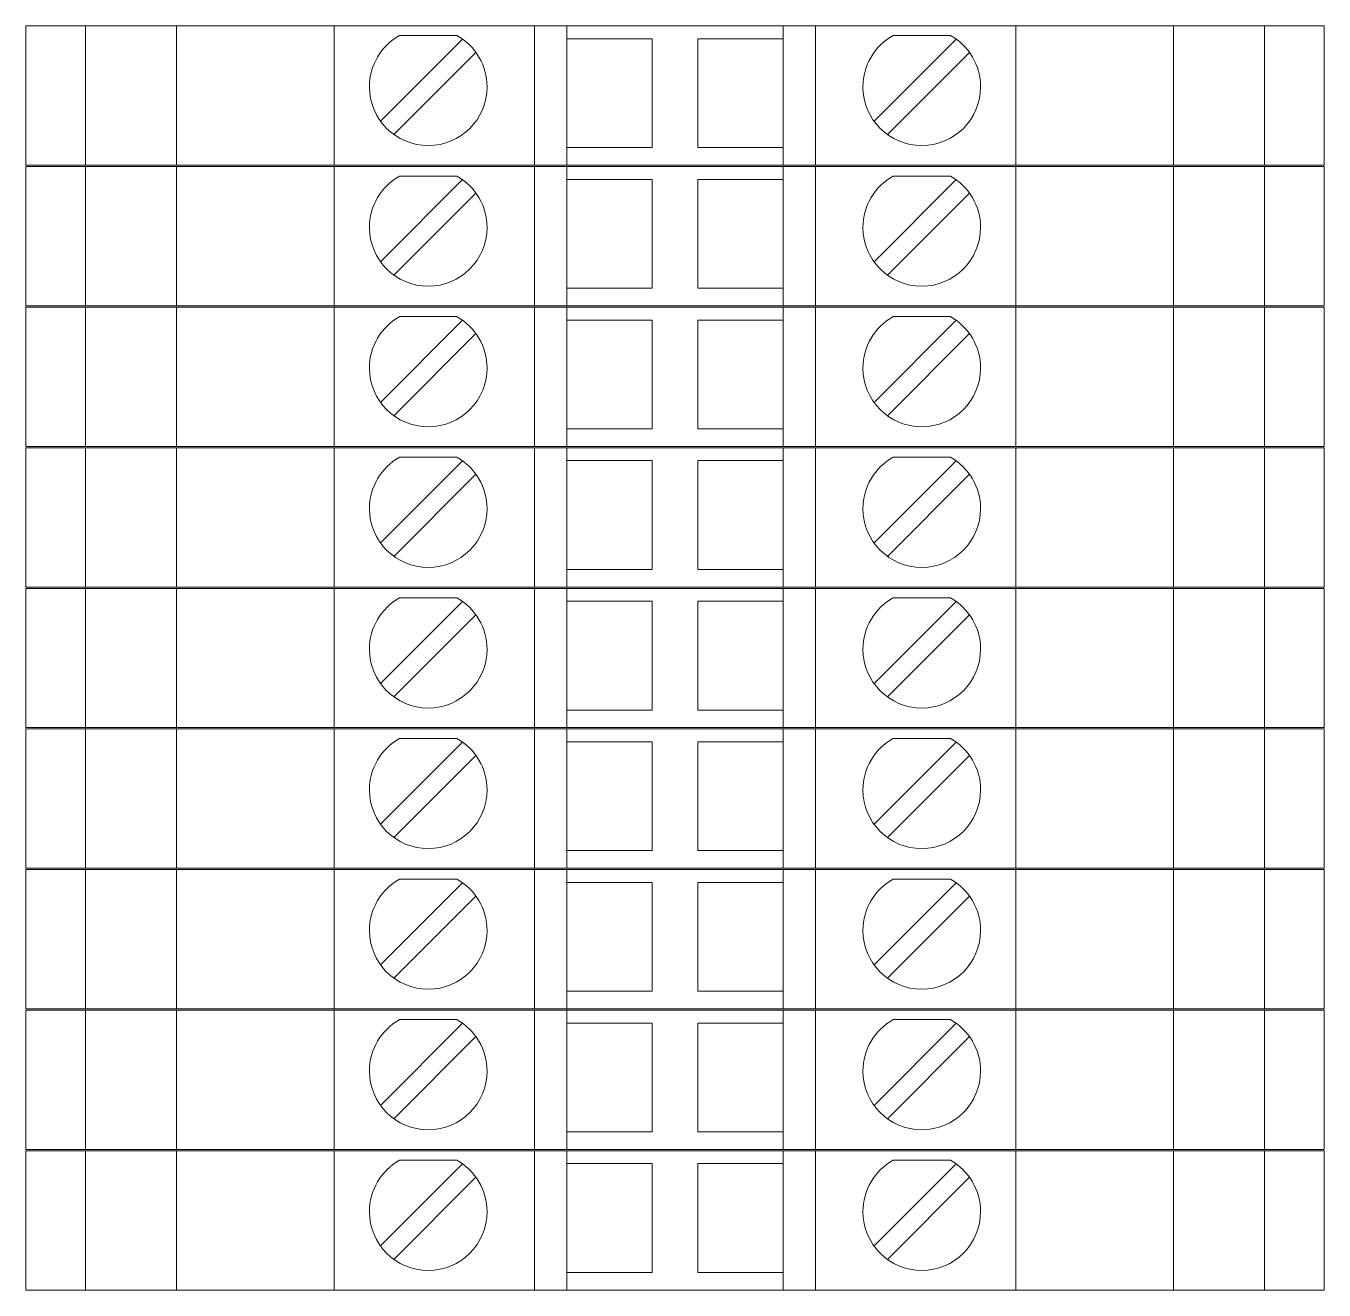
# Model space of a CAD drawing. Header units: millimetres. Extents: x 4962 to 7449, y 754 to 2938.
# Drawn here: x 5322.79 to 5370.79, y 2054.19 to 2100.94 of the extents above; entities that cross this region are included whole.
import ezdxf

# ---------------------------------------------------------------- set-up
doc = ezdxf.new("R2010")
doc.units = ezdxf.units.MM
doc.layers.add('000-PI-ORMAR', color=2, linetype='Continuous')

msp = doc.modelspace()

# ---------------------------------------------------------------- linework, layer by layer
at = {"layer": '000-PI-ORMAR', "color": 0, "linetype": 'ByBlock', "lineweight": 0}
for p, q in [((5322.792, 2100.943), (5322.792, 2100.943)), ((5324.992, 2100.943), (5322.792, 2100.943)), ((5322.792, 2100.943), (5322.792, 2095.793)), ((5324.992, 2100.943), (5324.992, 2100.943)), ((5324.992, 2100.943), (5326.584, 2100.943)), ((5324.992, 2100.943), (5324.992, 2095.793)), ((5326.584, 2100.943), (5328.726, 2100.943)), ((5327.042, 2100.943), (5327.042, 2100.943)), ((5328.353, 2100.943), (5328.353, 2095.793)), ((5329.11, 2100.943), (5328.726, 2100.943)), ((5331.618, 2100.943), (5329.11, 2100.943)), ((5329.292, 2100.943), (5329.292, 2100.943)), ((5330.792, 2100.943), (5330.792, 2100.943)), ((5331.618, 2100.943), (5334.192, 2100.943)), ((5331.942, 2100.943), (5331.942, 2100.943)), ((5334.192, 2100.943), (5341.592, 2100.943)), ((5334.192, 2100.943), (5334.192, 2095.793)), ((5336.608, 2100.593), (5336.608, 2100.593)), ((5338.726, 2100.593), (5336.608, 2100.593)), ((5336.992, 2100.943), (5336.992, 2100.943)), ((5338.726, 2100.593), (5338.726, 2100.593)), ((5341.592, 2100.943), (5342.792, 2100.943)), ((5341.592, 2100.943), (5341.592, 2095.793)), ((5342.792, 2100.943), (5342.792, 2100.943)), ((5342.792, 2100.943), (5350.792, 2100.943)), ((5342.792, 2100.943), (5342.792, 2095.793)), ((5350.792, 2100.943), (5350.792, 2100.943)), ((5350.792, 2100.943), (5351.992, 2100.943)), ((5350.792, 2100.943), (5350.792, 2095.793)), ((5351.992, 2100.943), (5359.392, 2100.943)), ((5351.992, 2100.943), (5351.992, 2095.793)), ((5354.858, 2100.593), (5354.858, 2100.593)), ((5356.976, 2100.593), (5354.858, 2100.593)), ((5356.976, 2100.593), (5356.976, 2100.593)), ((5359.392, 2100.943), (5361.966, 2100.943)), ((5359.392, 2100.943), (5359.392, 2095.793)), ((5364.474, 2100.943), (5361.966, 2100.943)), ((5362.792, 2100.943), (5362.792, 2100.943)), ((5363.092, 2100.943), (5363.092, 2100.943)), ((5363.992, 2100.943), (5363.992, 2100.943)), ((5364.858, 2100.943), (5364.474, 2100.943)), ((5364.858, 2100.943), (5367, 2100.943)), ((5365.231, 2100.943), (5365.231, 2095.793)), ((5366.542, 2100.943), (5366.542, 2100.943)), ((5367, 2100.943), (5368.592, 2100.943)), ((5368.592, 2100.943), (5368.592, 2100.943)), ((5368.592, 2100.943), (5369.792, 2100.943)), ((5368.592, 2100.943), (5368.592, 2095.793)), ((5369.292, 2100.943), (5369.292, 2100.943)), ((5369.792, 2100.943), (5369.792, 2100.943)), ((5369.792, 2100.943), (5370.109, 2100.943)), ((5370.792, 2100.943), (5370.109, 2100.943)), ((5370.792, 2100.943), (5370.792, 2100.943)), ((5370.792, 2100.943), (5370.792, 2095.793)), ((5338.937, 2100.459), (5335.902, 2097.423)), ((5338.937, 2100.459), (5338.937, 2100.459)), ((5342.792, 2100.468), (5345.942, 2100.468)), ((5342.792, 2100.468), (5342.792, 2100.468)), ((5345.942, 2100.468), (5345.942, 2096.443)), ((5345.942, 2100.468), (5345.942, 2100.468)), ((5347.642, 2096.443), (5347.642, 2100.468)), ((5347.642, 2100.468), (5350.792, 2100.468)), ((5347.642, 2100.468), (5347.642, 2100.468)), ((5350.792, 2100.468), (5350.792, 2100.468)), ((5357.187, 2100.459), (5354.152, 2097.423)), ((5357.187, 2100.459), (5357.187, 2100.459)), ((5336.397, 2096.928), (5339.432, 2099.964)), ((5339.432, 2099.964), (5339.432, 2099.964)), ((5341.592, 2099.993), (5341.592, 2097.393)), ((5341.592, 2099.993), (5341.592, 2099.993)), ((5351.992, 2099.993), (5351.992, 2097.393)), ((5351.992, 2099.993), (5351.992, 2099.993)), ((5354.647, 2096.928), (5357.682, 2099.964)), ((5357.682, 2099.964), (5357.682, 2099.964)), ((5335.902, 2097.423), (5335.902, 2097.423)), ((5341.592, 2097.393), (5341.592, 2097.393)), ((5351.992, 2097.393), (5351.992, 2097.393)), ((5354.152, 2097.423), (5354.152, 2097.423)), ((5336.397, 2096.928), (5336.397, 2096.928)), ((5354.647, 2096.928), (5354.647, 2096.928)), ((5345.942, 2096.443), (5342.792, 2096.443)), ((5342.792, 2096.443), (5342.792, 2096.443)), ((5345.942, 2096.443), (5345.942, 2096.443)), ((5350.792, 2096.443), (5347.642, 2096.443)), ((5347.642, 2096.443), (5347.642, 2096.443)), ((5350.792, 2096.443), (5350.792, 2096.443)), ((5324.992, 2095.793), (5322.792, 2095.793)), ((5322.792, 2095.793), (5322.792, 2095.793)), ((5322.792, 2095.743), (5322.792, 2095.743)), ((5324.992, 2095.743), (5322.792, 2095.743)), ((5322.792, 2095.743), (5322.792, 2090.593)), ((5324.992, 2095.793), (5326.584, 2095.793)), ((5324.992, 2095.793), (5324.992, 2095.793)), ((5324.992, 2095.743), (5324.992, 2095.743)), ((5324.992, 2095.743), (5326.584, 2095.743)), ((5324.992, 2095.743), (5324.992, 2090.593)), ((5326.584, 2095.793), (5328.726, 2095.793)), ((5326.584, 2095.743), (5328.726, 2095.743)), ((5327.042, 2095.793), (5327.042, 2095.793)), ((5327.042, 2095.743), (5327.042, 2095.743)), ((5328.353, 2095.743), (5328.353, 2090.593)), ((5328.726, 2095.793), (5329.11, 2095.793)), ((5329.11, 2095.743), (5328.726, 2095.743)), ((5329.11, 2095.793), (5331.618, 2095.793)), ((5331.618, 2095.743), (5329.11, 2095.743)), ((5329.292, 2095.793), (5329.292, 2095.793)), ((5329.292, 2095.743), (5329.292, 2095.743)), ((5330.792, 2095.743), (5330.792, 2095.743)), ((5331.618, 2095.793), (5334.192, 2095.793)), ((5331.618, 2095.743), (5334.192, 2095.743)), ((5331.942, 2095.793), (5331.942, 2095.793)), ((5331.942, 2095.743), (5331.942, 2095.743)), ((5334.192, 2095.793), (5341.592, 2095.793)), ((5334.192, 2095.743), (5341.592, 2095.743)), ((5334.192, 2095.743), (5334.192, 2090.593)), ((5336.992, 2095.793), (5336.992, 2095.793)), ((5336.992, 2095.743), (5336.992, 2095.743)), ((5341.592, 2095.793), (5342.792, 2095.793)), ((5341.592, 2095.743), (5342.792, 2095.743)), ((5341.592, 2095.743), (5341.592, 2090.593)), ((5342.792, 2095.793), (5350.792, 2095.793)), ((5342.792, 2095.793), (5342.792, 2095.793)), ((5342.792, 2095.743), (5342.792, 2095.743)), ((5342.792, 2095.743), (5350.792, 2095.743)), ((5342.792, 2095.743), (5342.792, 2090.593)), ((5350.792, 2095.793), (5351.992, 2095.793)), ((5350.792, 2095.793), (5350.792, 2095.793)), ((5350.792, 2095.743), (5350.792, 2095.743)), ((5350.792, 2095.743), (5351.992, 2095.743)), ((5350.792, 2095.743), (5350.792, 2090.593)), ((5351.992, 2095.793), (5359.392, 2095.793)), ((5351.992, 2095.743), (5359.392, 2095.743)), ((5351.992, 2095.743), (5351.992, 2090.593)), ((5359.392, 2095.793), (5361.966, 2095.793)), ((5359.392, 2095.743), (5361.966, 2095.743)), ((5359.392, 2095.743), (5359.392, 2090.593)), ((5361.966, 2095.793), (5364.474, 2095.793)), ((5364.474, 2095.743), (5361.966, 2095.743)), ((5362.792, 2095.743), (5362.792, 2095.743)), ((5363.092, 2095.793), (5363.092, 2095.793)), ((5363.092, 2095.743), (5363.092, 2095.743)), ((5363.992, 2095.793), (5363.992, 2095.793)), ((5363.992, 2095.743), (5363.992, 2095.743)), ((5364.474, 2095.793), (5364.858, 2095.793)), ((5364.858, 2095.743), (5364.474, 2095.743)), ((5364.858, 2095.793), (5367, 2095.793)), ((5364.858, 2095.743), (5367, 2095.743)), ((5365.231, 2095.743), (5365.231, 2090.593)), ((5366.542, 2095.793), (5366.542, 2095.793)), ((5366.542, 2095.743), (5366.542, 2095.743)), ((5367, 2095.793), (5368.592, 2095.793)), ((5367, 2095.743), (5368.592, 2095.743)), ((5368.592, 2095.793), (5369.792, 2095.793)), ((5368.592, 2095.793), (5368.592, 2095.793)), ((5368.592, 2095.743), (5368.592, 2095.743)), ((5368.592, 2095.743), (5369.792, 2095.743)), ((5368.592, 2095.743), (5368.592, 2090.593)), ((5369.292, 2095.743), (5369.292, 2095.743)), ((5369.792, 2095.793), (5370.109, 2095.793)), ((5369.792, 2095.793), (5369.792, 2095.793)), ((5369.792, 2095.743), (5369.792, 2095.743)), ((5369.792, 2095.743), (5370.109, 2095.743)), ((5370.792, 2095.793), (5370.109, 2095.793)), ((5370.792, 2095.743), (5370.109, 2095.743)), ((5370.792, 2095.793), (5370.792, 2095.793)), ((5370.792, 2095.743), (5370.792, 2095.743)), ((5370.792, 2095.743), (5370.792, 2090.593)), ((5338.937, 2095.259), (5335.902, 2092.223)), ((5336.608, 2095.393), (5336.608, 2095.393)), ((5338.726, 2095.393), (5336.608, 2095.393)), ((5338.726, 2095.393), (5338.726, 2095.393)), ((5338.937, 2095.259), (5338.937, 2095.259)), ((5342.792, 2095.268), (5345.942, 2095.268)), ((5342.792, 2095.268), (5342.792, 2095.268)), ((5345.942, 2095.268), (5345.942, 2091.243)), ((5345.942, 2095.268), (5345.942, 2095.268)), ((5347.642, 2091.243), (5347.642, 2095.268)), ((5347.642, 2095.268), (5350.792, 2095.268)), ((5347.642, 2095.268), (5347.642, 2095.268)), ((5350.792, 2095.268), (5350.792, 2095.268)), ((5357.187, 2095.259), (5354.152, 2092.223)), ((5354.858, 2095.393), (5354.858, 2095.393)), ((5356.976, 2095.393), (5354.858, 2095.393)), ((5356.976, 2095.393), (5356.976, 2095.393)), ((5357.187, 2095.259), (5357.187, 2095.259)), ((5336.397, 2091.728), (5339.432, 2094.764)), ((5339.432, 2094.764), (5339.432, 2094.764)), ((5341.592, 2094.793), (5341.592, 2092.193)), ((5341.592, 2094.793), (5341.592, 2094.793)), ((5351.992, 2094.793), (5351.992, 2092.193)), ((5351.992, 2094.793), (5351.992, 2094.793)), ((5354.647, 2091.728), (5357.682, 2094.764)), ((5357.682, 2094.764), (5357.682, 2094.764)), ((5335.902, 2092.223), (5335.902, 2092.223)), ((5341.592, 2092.193), (5341.592, 2092.193)), ((5351.992, 2092.193), (5351.992, 2092.193)), ((5354.152, 2092.223), (5354.152, 2092.223)), ((5336.397, 2091.728), (5336.397, 2091.728)), ((5354.647, 2091.728), (5354.647, 2091.728)), ((5345.942, 2091.243), (5342.792, 2091.243)), ((5342.792, 2091.243), (5342.792, 2091.243)), ((5345.942, 2091.243), (5345.942, 2091.243)), ((5350.792, 2091.243), (5347.642, 2091.243)), ((5347.642, 2091.243), (5347.642, 2091.243)), ((5350.792, 2091.243), (5350.792, 2091.243)), ((5324.992, 2090.593), (5322.792, 2090.593)), ((5322.792, 2090.593), (5322.792, 2090.593)), ((5322.792, 2090.543), (5322.792, 2090.543)), ((5324.992, 2090.543), (5322.792, 2090.543)), ((5322.792, 2090.543), (5322.792, 2085.393)), ((5324.992, 2090.593), (5326.584, 2090.593)), ((5324.992, 2090.593), (5324.992, 2090.593)), ((5324.992, 2090.543), (5324.992, 2090.543)), ((5324.992, 2090.543), (5326.584, 2090.543)), ((5324.992, 2090.543), (5324.992, 2085.393)), ((5326.584, 2090.593), (5328.726, 2090.593)), ((5326.584, 2090.543), (5328.726, 2090.543)), ((5327.042, 2090.593), (5327.042, 2090.593)), ((5327.042, 2090.543), (5327.042, 2090.543)), ((5328.353, 2090.543), (5328.353, 2085.393)), ((5328.726, 2090.593), (5329.11, 2090.593)), ((5329.11, 2090.543), (5328.726, 2090.543)), ((5329.11, 2090.593), (5331.618, 2090.593)), ((5331.618, 2090.543), (5329.11, 2090.543)), ((5329.292, 2090.593), (5329.292, 2090.593)), ((5329.292, 2090.543), (5329.292, 2090.543)), ((5330.792, 2090.543), (5330.792, 2090.543)), ((5331.618, 2090.593), (5334.192, 2090.593)), ((5331.618, 2090.543), (5334.192, 2090.543)), ((5331.942, 2090.593), (5331.942, 2090.593)), ((5331.942, 2090.543), (5331.942, 2090.543)), ((5334.192, 2090.593), (5341.592, 2090.593)), ((5334.192, 2090.543), (5341.592, 2090.543)), ((5334.192, 2090.543), (5334.192, 2085.393)), ((5336.992, 2090.593), (5336.992, 2090.593)), ((5336.992, 2090.543), (5336.992, 2090.543)), ((5341.592, 2090.593), (5342.792, 2090.593)), ((5341.592, 2090.543), (5342.792, 2090.543)), ((5341.592, 2090.543), (5341.592, 2085.393)), ((5342.792, 2090.593), (5350.792, 2090.593)), ((5342.792, 2090.593), (5342.792, 2090.593)), ((5342.792, 2090.543), (5342.792, 2090.543)), ((5342.792, 2090.543), (5350.792, 2090.543)), ((5342.792, 2090.543), (5342.792, 2085.393)), ((5350.792, 2090.593), (5351.992, 2090.593)), ((5350.792, 2090.593), (5350.792, 2090.593)), ((5350.792, 2090.543), (5350.792, 2090.543)), ((5350.792, 2090.543), (5351.992, 2090.543)), ((5350.792, 2090.543), (5350.792, 2085.393)), ((5351.992, 2090.593), (5359.392, 2090.593)), ((5351.992, 2090.543), (5359.392, 2090.543)), ((5351.992, 2090.543), (5351.992, 2085.393)), ((5359.392, 2090.593), (5361.966, 2090.593)), ((5359.392, 2090.543), (5361.966, 2090.543)), ((5359.392, 2090.543), (5359.392, 2085.393)), ((5361.966, 2090.593), (5364.474, 2090.593)), ((5364.474, 2090.543), (5361.966, 2090.543)), ((5362.792, 2090.543), (5362.792, 2090.543)), ((5363.092, 2090.593), (5363.092, 2090.593)), ((5363.092, 2090.543), (5363.092, 2090.543)), ((5363.992, 2090.593), (5363.992, 2090.593)), ((5363.992, 2090.543), (5363.992, 2090.543)), ((5364.474, 2090.593), (5364.858, 2090.593)), ((5364.858, 2090.543), (5364.474, 2090.543)), ((5364.858, 2090.593), (5367, 2090.593)), ((5364.858, 2090.543), (5367, 2090.543)), ((5365.231, 2090.543), (5365.231, 2085.393)), ((5366.542, 2090.593), (5366.542, 2090.593)), ((5366.542, 2090.543), (5366.542, 2090.543)), ((5367, 2090.593), (5368.592, 2090.593)), ((5367, 2090.543), (5368.592, 2090.543)), ((5368.592, 2090.593), (5369.792, 2090.593)), ((5368.592, 2090.593), (5368.592, 2090.593)), ((5368.592, 2090.543), (5368.592, 2090.543)), ((5368.592, 2090.543), (5369.792, 2090.543)), ((5368.592, 2090.543), (5368.592, 2085.393)), ((5369.292, 2090.543), (5369.292, 2090.543)), ((5369.792, 2090.593), (5370.109, 2090.593)), ((5369.792, 2090.593), (5369.792, 2090.593)), ((5369.792, 2090.543), (5369.792, 2090.543)), ((5369.792, 2090.543), (5370.109, 2090.543)), ((5370.792, 2090.593), (5370.109, 2090.593)), ((5370.792, 2090.543), (5370.109, 2090.543)), ((5370.792, 2090.593), (5370.792, 2090.593)), ((5370.792, 2090.543), (5370.792, 2090.543)), ((5370.792, 2090.543), (5370.792, 2085.393)), ((5338.937, 2090.059), (5335.902, 2087.023)), ((5336.608, 2090.193), (5336.608, 2090.193)), ((5338.726, 2090.193), (5336.608, 2090.193)), ((5338.726, 2090.193), (5338.726, 2090.193)), ((5338.937, 2090.059), (5338.937, 2090.059)), ((5342.792, 2090.068), (5345.942, 2090.068)), ((5342.792, 2090.068), (5342.792, 2090.068)), ((5345.942, 2090.068), (5345.942, 2086.043)), ((5345.942, 2090.068), (5345.942, 2090.068)), ((5347.642, 2086.043), (5347.642, 2090.068)), ((5347.642, 2090.068), (5350.792, 2090.068)), ((5347.642, 2090.068), (5347.642, 2090.068)), ((5350.792, 2090.068), (5350.792, 2090.068)), ((5357.187, 2090.059), (5354.152, 2087.023)), ((5354.858, 2090.193), (5354.858, 2090.193)), ((5356.976, 2090.193), (5354.858, 2090.193)), ((5356.976, 2090.193), (5356.976, 2090.193)), ((5357.187, 2090.059), (5357.187, 2090.059)), ((5336.397, 2086.528), (5339.432, 2089.564)), ((5339.432, 2089.564), (5339.432, 2089.564)), ((5341.592, 2089.593), (5341.592, 2086.993)), ((5341.592, 2089.593), (5341.592, 2089.593)), ((5351.992, 2089.593), (5351.992, 2086.993)), ((5351.992, 2089.593), (5351.992, 2089.593)), ((5354.647, 2086.528), (5357.682, 2089.564)), ((5357.682, 2089.564), (5357.682, 2089.564)), ((5335.902, 2087.023), (5335.902, 2087.023)), ((5341.592, 2086.993), (5341.592, 2086.993)), ((5351.992, 2086.993), (5351.992, 2086.993)), ((5354.152, 2087.023), (5354.152, 2087.023)), ((5336.397, 2086.528), (5336.397, 2086.528)), ((5354.647, 2086.528), (5354.647, 2086.528)), ((5345.942, 2086.043), (5342.792, 2086.043)), ((5342.792, 2086.043), (5342.792, 2086.043)), ((5345.942, 2086.043), (5345.942, 2086.043)), ((5350.792, 2086.043), (5347.642, 2086.043)), ((5347.642, 2086.043), (5347.642, 2086.043)), ((5350.792, 2086.043), (5350.792, 2086.043)), ((5324.992, 2085.393), (5322.792, 2085.393)), ((5322.792, 2085.393), (5322.792, 2085.393)), ((5322.792, 2085.343), (5322.792, 2085.343)), ((5324.992, 2085.343), (5322.792, 2085.343)), ((5322.792, 2085.343), (5322.792, 2080.193)), ((5324.992, 2085.393), (5326.584, 2085.393)), ((5324.992, 2085.393), (5324.992, 2085.393)), ((5324.992, 2085.343), (5324.992, 2085.343)), ((5324.992, 2085.343), (5326.584, 2085.343)), ((5324.992, 2085.343), (5324.992, 2080.193)), ((5326.584, 2085.393), (5328.726, 2085.393)), ((5326.584, 2085.343), (5328.726, 2085.343)), ((5327.042, 2085.393), (5327.042, 2085.393)), ((5327.042, 2085.343), (5327.042, 2085.343)), ((5328.353, 2085.343), (5328.353, 2080.193)), ((5328.726, 2085.393), (5329.11, 2085.393)), ((5329.11, 2085.343), (5328.726, 2085.343)), ((5329.11, 2085.393), (5331.618, 2085.393)), ((5331.618, 2085.343), (5329.11, 2085.343)), ((5329.292, 2085.393), (5329.292, 2085.393)), ((5329.292, 2085.343), (5329.292, 2085.343)), ((5330.792, 2085.343), (5330.792, 2085.343)), ((5331.618, 2085.393), (5334.192, 2085.393)), ((5331.618, 2085.343), (5334.192, 2085.343)), ((5331.942, 2085.393), (5331.942, 2085.393)), ((5331.942, 2085.343), (5331.942, 2085.343)), ((5334.192, 2085.393), (5341.592, 2085.393)), ((5334.192, 2085.343), (5341.592, 2085.343)), ((5334.192, 2085.343), (5334.192, 2080.193)), ((5336.992, 2085.393), (5336.992, 2085.393)), ((5336.992, 2085.343), (5336.992, 2085.343)), ((5341.592, 2085.393), (5342.792, 2085.393)), ((5341.592, 2085.343), (5342.792, 2085.343)), ((5341.592, 2085.343), (5341.592, 2080.193)), ((5342.792, 2085.393), (5350.792, 2085.393)), ((5342.792, 2085.393), (5342.792, 2085.393)), ((5342.792, 2085.343), (5342.792, 2085.343)), ((5342.792, 2085.343), (5350.792, 2085.343)), ((5342.792, 2085.343), (5342.792, 2080.193)), ((5350.792, 2085.393), (5351.992, 2085.393)), ((5350.792, 2085.393), (5350.792, 2085.393)), ((5350.792, 2085.343), (5350.792, 2085.343)), ((5350.792, 2085.343), (5351.992, 2085.343)), ((5350.792, 2085.343), (5350.792, 2080.193)), ((5351.992, 2085.393), (5359.392, 2085.393)), ((5351.992, 2085.343), (5359.392, 2085.343)), ((5351.992, 2085.343), (5351.992, 2080.193)), ((5359.392, 2085.393), (5361.966, 2085.393)), ((5359.392, 2085.343), (5361.966, 2085.343)), ((5359.392, 2085.343), (5359.392, 2080.193)), ((5361.966, 2085.393), (5364.474, 2085.393)), ((5364.474, 2085.343), (5361.966, 2085.343)), ((5362.792, 2085.343), (5362.792, 2085.343)), ((5363.092, 2085.393), (5363.092, 2085.393)), ((5363.092, 2085.343), (5363.092, 2085.343)), ((5363.992, 2085.393), (5363.992, 2085.393)), ((5363.992, 2085.343), (5363.992, 2085.343)), ((5364.474, 2085.393), (5364.858, 2085.393)), ((5364.858, 2085.343), (5364.474, 2085.343)), ((5364.858, 2085.393), (5367, 2085.393)), ((5364.858, 2085.343), (5367, 2085.343)), ((5365.231, 2085.343), (5365.231, 2080.193)), ((5366.542, 2085.393), (5366.542, 2085.393)), ((5366.542, 2085.343), (5366.542, 2085.343)), ((5367, 2085.393), (5368.592, 2085.393)), ((5367, 2085.343), (5368.592, 2085.343)), ((5368.592, 2085.393), (5369.792, 2085.393)), ((5368.592, 2085.393), (5368.592, 2085.393)), ((5368.592, 2085.343), (5368.592, 2085.343)), ((5368.592, 2085.343), (5369.792, 2085.343)), ((5368.592, 2085.343), (5368.592, 2080.193)), ((5369.292, 2085.343), (5369.292, 2085.343)), ((5369.792, 2085.393), (5370.109, 2085.393)), ((5369.792, 2085.393), (5369.792, 2085.393)), ((5369.792, 2085.343), (5369.792, 2085.343)), ((5369.792, 2085.343), (5370.109, 2085.343)), ((5370.792, 2085.393), (5370.109, 2085.393)), ((5370.792, 2085.343), (5370.109, 2085.343)), ((5370.792, 2085.393), (5370.792, 2085.393)), ((5370.792, 2085.343), (5370.792, 2085.343)), ((5370.792, 2085.343), (5370.792, 2080.193)), ((5338.937, 2084.859), (5335.902, 2081.823)), ((5336.608, 2084.993), (5336.608, 2084.993)), ((5338.726, 2084.993), (5336.608, 2084.993)), ((5338.726, 2084.993), (5338.726, 2084.993)), ((5338.937, 2084.859), (5338.937, 2084.859)), ((5342.792, 2084.868), (5345.942, 2084.868)), ((5342.792, 2084.868), (5342.792, 2084.868)), ((5345.942, 2084.868), (5345.942, 2080.843)), ((5345.942, 2084.868), (5345.942, 2084.868)), ((5347.642, 2080.843), (5347.642, 2084.868)), ((5347.642, 2084.868), (5350.792, 2084.868)), ((5347.642, 2084.868), (5347.642, 2084.868)), ((5350.792, 2084.868), (5350.792, 2084.868)), ((5357.187, 2084.859), (5354.152, 2081.823)), ((5354.858, 2084.993), (5354.858, 2084.993)), ((5356.976, 2084.993), (5354.858, 2084.993)), ((5356.976, 2084.993), (5356.976, 2084.993)), ((5357.187, 2084.859), (5357.187, 2084.859)), ((5336.397, 2081.328), (5339.432, 2084.364)), ((5339.432, 2084.364), (5339.432, 2084.364)), ((5341.592, 2084.393), (5341.592, 2081.793)), ((5341.592, 2084.393), (5341.592, 2084.393)), ((5351.992, 2084.393), (5351.992, 2081.793)), ((5351.992, 2084.393), (5351.992, 2084.393)), ((5354.647, 2081.328), (5357.682, 2084.364)), ((5357.682, 2084.364), (5357.682, 2084.364)), ((5335.902, 2081.823), (5335.902, 2081.823)), ((5341.592, 2081.793), (5341.592, 2081.793)), ((5351.992, 2081.793), (5351.992, 2081.793)), ((5354.152, 2081.823), (5354.152, 2081.823)), ((5336.397, 2081.328), (5336.397, 2081.328)), ((5354.647, 2081.328), (5354.647, 2081.328)), ((5345.942, 2080.843), (5342.792, 2080.843)), ((5342.792, 2080.843), (5342.792, 2080.843)), ((5345.942, 2080.843), (5345.942, 2080.843)), ((5350.792, 2080.843), (5347.642, 2080.843)), ((5347.642, 2080.843), (5347.642, 2080.843)), ((5350.792, 2080.843), (5350.792, 2080.843)), ((5324.992, 2080.193), (5322.792, 2080.193)), ((5322.792, 2080.193), (5322.792, 2080.193)), ((5322.792, 2080.143), (5322.792, 2080.143)), ((5324.992, 2080.143), (5322.792, 2080.143)), ((5322.792, 2080.143), (5322.792, 2074.993)), ((5324.992, 2080.193), (5326.584, 2080.193)), ((5324.992, 2080.193), (5324.992, 2080.193)), ((5324.992, 2080.143), (5324.992, 2080.143)), ((5324.992, 2080.143), (5326.584, 2080.143)), ((5324.992, 2080.143), (5324.992, 2074.993)), ((5326.584, 2080.193), (5328.726, 2080.193)), ((5326.584, 2080.143), (5328.726, 2080.143)), ((5327.042, 2080.193), (5327.042, 2080.193)), ((5327.042, 2080.143), (5327.042, 2080.143)), ((5328.353, 2080.143), (5328.353, 2074.993)), ((5328.726, 2080.193), (5329.11, 2080.193)), ((5329.11, 2080.143), (5328.726, 2080.143)), ((5329.11, 2080.193), (5331.618, 2080.193)), ((5331.618, 2080.143), (5329.11, 2080.143)), ((5329.292, 2080.193), (5329.292, 2080.193)), ((5329.292, 2080.143), (5329.292, 2080.143)), ((5330.792, 2080.143), (5330.792, 2080.143)), ((5331.618, 2080.193), (5334.192, 2080.193)), ((5331.618, 2080.143), (5334.192, 2080.143)), ((5331.942, 2080.193), (5331.942, 2080.193)), ((5331.942, 2080.143), (5331.942, 2080.143)), ((5334.192, 2080.193), (5341.592, 2080.193)), ((5334.192, 2080.143), (5341.592, 2080.143)), ((5334.192, 2080.143), (5334.192, 2074.993)), ((5336.992, 2080.193), (5336.992, 2080.193)), ((5336.992, 2080.143), (5336.992, 2080.143)), ((5341.592, 2080.193), (5342.792, 2080.193)), ((5341.592, 2080.143), (5342.792, 2080.143)), ((5341.592, 2080.143), (5341.592, 2074.993)), ((5342.792, 2080.193), (5350.792, 2080.193)), ((5342.792, 2080.193), (5342.792, 2080.193)), ((5342.792, 2080.143), (5342.792, 2080.143)), ((5342.792, 2080.143), (5350.792, 2080.143)), ((5342.792, 2080.143), (5342.792, 2074.993)), ((5350.792, 2080.193), (5351.992, 2080.193)), ((5350.792, 2080.193), (5350.792, 2080.193)), ((5350.792, 2080.143), (5350.792, 2080.143)), ((5350.792, 2080.143), (5351.992, 2080.143)), ((5350.792, 2080.143), (5350.792, 2074.993)), ((5351.992, 2080.193), (5359.392, 2080.193)), ((5351.992, 2080.143), (5359.392, 2080.143)), ((5351.992, 2080.143), (5351.992, 2074.993)), ((5359.392, 2080.193), (5361.966, 2080.193)), ((5359.392, 2080.143), (5361.966, 2080.143)), ((5359.392, 2080.143), (5359.392, 2074.993)), ((5361.966, 2080.193), (5364.474, 2080.193)), ((5364.474, 2080.143), (5361.966, 2080.143)), ((5362.792, 2080.143), (5362.792, 2080.143)), ((5363.092, 2080.193), (5363.092, 2080.193)), ((5363.092, 2080.143), (5363.092, 2080.143)), ((5363.992, 2080.193), (5363.992, 2080.193)), ((5363.992, 2080.143), (5363.992, 2080.143)), ((5364.474, 2080.193), (5364.858, 2080.193)), ((5364.858, 2080.143), (5364.474, 2080.143)), ((5364.858, 2080.193), (5367, 2080.193)), ((5364.858, 2080.143), (5367, 2080.143)), ((5365.231, 2080.143), (5365.231, 2074.993)), ((5366.542, 2080.193), (5366.542, 2080.193)), ((5366.542, 2080.143), (5366.542, 2080.143)), ((5367, 2080.193), (5368.592, 2080.193)), ((5367, 2080.143), (5368.592, 2080.143)), ((5368.592, 2080.193), (5369.792, 2080.193)), ((5368.592, 2080.193), (5368.592, 2080.193)), ((5368.592, 2080.143), (5368.592, 2080.143)), ((5368.592, 2080.143), (5369.792, 2080.143)), ((5368.592, 2080.143), (5368.592, 2074.993)), ((5369.292, 2080.143), (5369.292, 2080.143)), ((5369.792, 2080.193), (5370.109, 2080.193)), ((5369.792, 2080.193), (5369.792, 2080.193)), ((5369.792, 2080.143), (5369.792, 2080.143)), ((5369.792, 2080.143), (5370.109, 2080.143)), ((5370.792, 2080.193), (5370.109, 2080.193)), ((5370.792, 2080.143), (5370.109, 2080.143)), ((5370.792, 2080.193), (5370.792, 2080.193)), ((5370.792, 2080.143), (5370.792, 2080.143)), ((5370.792, 2080.143), (5370.792, 2074.993)), ((5338.937, 2079.659), (5335.902, 2076.623)), ((5336.608, 2079.793), (5336.608, 2079.793)), ((5338.726, 2079.793), (5336.608, 2079.793)), ((5338.726, 2079.793), (5338.726, 2079.793)), ((5338.937, 2079.659), (5338.937, 2079.659)), ((5342.792, 2079.668), (5345.942, 2079.668)), ((5342.792, 2079.668), (5342.792, 2079.668)), ((5345.942, 2079.668), (5345.942, 2075.643)), ((5345.942, 2079.668), (5345.942, 2079.668)), ((5347.642, 2075.643), (5347.642, 2079.668)), ((5347.642, 2079.668), (5350.792, 2079.668)), ((5347.642, 2079.668), (5347.642, 2079.668)), ((5350.792, 2079.668), (5350.792, 2079.668)), ((5357.187, 2079.659), (5354.152, 2076.623)), ((5354.858, 2079.793), (5354.858, 2079.793)), ((5356.976, 2079.793), (5354.858, 2079.793)), ((5356.976, 2079.793), (5356.976, 2079.793)), ((5357.187, 2079.659), (5357.187, 2079.659)), ((5336.397, 2076.128), (5339.432, 2079.164)), ((5339.432, 2079.164), (5339.432, 2079.164)), ((5341.592, 2079.193), (5341.592, 2076.593)), ((5341.592, 2079.193), (5341.592, 2079.193)), ((5351.992, 2079.193), (5351.992, 2076.593)), ((5351.992, 2079.193), (5351.992, 2079.193)), ((5354.647, 2076.128), (5357.682, 2079.164)), ((5357.682, 2079.164), (5357.682, 2079.164)), ((5335.902, 2076.623), (5335.902, 2076.623)), ((5341.592, 2076.593), (5341.592, 2076.593)), ((5351.992, 2076.593), (5351.992, 2076.593)), ((5354.152, 2076.623), (5354.152, 2076.623)), ((5336.397, 2076.128), (5336.397, 2076.128)), ((5354.647, 2076.128), (5354.647, 2076.128)), ((5345.942, 2075.643), (5342.792, 2075.643)), ((5342.792, 2075.643), (5342.792, 2075.643)), ((5345.942, 2075.643), (5345.942, 2075.643)), ((5350.792, 2075.643), (5347.642, 2075.643)), ((5347.642, 2075.643), (5347.642, 2075.643)), ((5350.792, 2075.643), (5350.792, 2075.643)), ((5324.992, 2074.993), (5322.792, 2074.993)), ((5322.792, 2074.993), (5322.792, 2074.993)), ((5322.792, 2074.943), (5322.792, 2074.943)), ((5324.992, 2074.943), (5322.792, 2074.943)), ((5322.792, 2074.943), (5322.792, 2069.793)), ((5324.992, 2074.993), (5326.584, 2074.993)), ((5324.992, 2074.993), (5324.992, 2074.993)), ((5324.992, 2074.943), (5324.992, 2074.943)), ((5324.992, 2074.943), (5326.584, 2074.943)), ((5324.992, 2074.943), (5324.992, 2069.793)), ((5326.584, 2074.993), (5328.726, 2074.993)), ((5326.584, 2074.943), (5328.726, 2074.943)), ((5327.042, 2074.993), (5327.042, 2074.993)), ((5327.042, 2074.943), (5327.042, 2074.943)), ((5328.353, 2074.943), (5328.353, 2069.793)), ((5328.726, 2074.993), (5329.11, 2074.993)), ((5329.11, 2074.943), (5328.726, 2074.943)), ((5329.11, 2074.993), (5331.618, 2074.993)), ((5331.618, 2074.943), (5329.11, 2074.943)), ((5329.292, 2074.993), (5329.292, 2074.993)), ((5329.292, 2074.943), (5329.292, 2074.943)), ((5330.792, 2074.943), (5330.792, 2074.943)), ((5331.618, 2074.993), (5334.192, 2074.993)), ((5331.618, 2074.943), (5334.192, 2074.943)), ((5331.942, 2074.993), (5331.942, 2074.993)), ((5331.942, 2074.943), (5331.942, 2074.943)), ((5334.192, 2074.993), (5341.592, 2074.993)), ((5334.192, 2074.943), (5341.592, 2074.943)), ((5334.192, 2074.943), (5334.192, 2069.793)), ((5336.608, 2074.593), (5336.608, 2074.593)), ((5338.726, 2074.593), (5336.608, 2074.593)), ((5336.992, 2074.993), (5336.992, 2074.993)), ((5336.992, 2074.943), (5336.992, 2074.943)), ((5338.726, 2074.593), (5338.726, 2074.593)), ((5341.592, 2074.993), (5342.792, 2074.993)), ((5341.592, 2074.943), (5342.792, 2074.943)), ((5341.592, 2074.943), (5341.592, 2069.793)), ((5342.792, 2074.993), (5350.792, 2074.993)), ((5342.792, 2074.993), (5342.792, 2074.993)), ((5342.792, 2074.943), (5342.792, 2074.943)), ((5342.792, 2074.943), (5350.792, 2074.943)), ((5342.792, 2074.943), (5342.792, 2069.793)), ((5350.792, 2074.993), (5351.992, 2074.993)), ((5350.792, 2074.993), (5350.792, 2074.993)), ((5350.792, 2074.943), (5350.792, 2074.943)), ((5350.792, 2074.943), (5351.992, 2074.943)), ((5350.792, 2074.943), (5350.792, 2069.793)), ((5351.992, 2074.993), (5359.392, 2074.993)), ((5351.992, 2074.943), (5359.392, 2074.943)), ((5351.992, 2074.943), (5351.992, 2069.793)), ((5354.858, 2074.593), (5354.858, 2074.593)), ((5356.976, 2074.593), (5354.858, 2074.593)), ((5356.976, 2074.593), (5356.976, 2074.593)), ((5359.392, 2074.993), (5361.966, 2074.993)), ((5359.392, 2074.943), (5361.966, 2074.943)), ((5359.392, 2074.943), (5359.392, 2069.793)), ((5361.966, 2074.993), (5364.474, 2074.993)), ((5364.474, 2074.943), (5361.966, 2074.943)), ((5362.792, 2074.943), (5362.792, 2074.943)), ((5363.092, 2074.993), (5363.092, 2074.993)), ((5363.092, 2074.943), (5363.092, 2074.943)), ((5363.992, 2074.993), (5363.992, 2074.993)), ((5363.992, 2074.943), (5363.992, 2074.943)), ((5364.474, 2074.993), (5364.858, 2074.993)), ((5364.858, 2074.943), (5364.474, 2074.943)), ((5364.858, 2074.993), (5367, 2074.993)), ((5364.858, 2074.943), (5367, 2074.943)), ((5365.231, 2074.943), (5365.231, 2069.793)), ((5366.542, 2074.993), (5366.542, 2074.993)), ((5366.542, 2074.943), (5366.542, 2074.943)), ((5367, 2074.993), (5368.592, 2074.993)), ((5367, 2074.943), (5368.592, 2074.943)), ((5368.592, 2074.993), (5369.792, 2074.993)), ((5368.592, 2074.993), (5368.592, 2074.993)), ((5368.592, 2074.943), (5368.592, 2074.943)), ((5368.592, 2074.943), (5369.792, 2074.943)), ((5368.592, 2074.943), (5368.592, 2069.793)), ((5369.292, 2074.943), (5369.292, 2074.943)), ((5369.792, 2074.993), (5370.109, 2074.993)), ((5369.792, 2074.993), (5369.792, 2074.993)), ((5369.792, 2074.943), (5369.792, 2074.943)), ((5369.792, 2074.943), (5370.109, 2074.943)), ((5370.792, 2074.993), (5370.109, 2074.993)), ((5370.792, 2074.943), (5370.109, 2074.943)), ((5370.792, 2074.993), (5370.792, 2074.993)), ((5370.792, 2074.943), (5370.792, 2074.943)), ((5370.792, 2074.943), (5370.792, 2069.793)), ((5338.937, 2074.459), (5335.902, 2071.423)), ((5338.937, 2074.459), (5338.937, 2074.459)), ((5342.792, 2074.468), (5345.942, 2074.468)), ((5342.792, 2074.468), (5342.792, 2074.468)), ((5345.942, 2074.468), (5345.942, 2070.443)), ((5345.942, 2074.468), (5345.942, 2074.468)), ((5347.642, 2070.443), (5347.642, 2074.468)), ((5347.642, 2074.468), (5350.792, 2074.468)), ((5347.642, 2074.468), (5347.642, 2074.468)), ((5350.792, 2074.468), (5350.792, 2074.468)), ((5357.187, 2074.459), (5354.152, 2071.423)), ((5357.187, 2074.459), (5357.187, 2074.459)), ((5336.397, 2070.928), (5339.432, 2073.964)), ((5339.432, 2073.964), (5339.432, 2073.964)), ((5341.592, 2073.993), (5341.592, 2071.393)), ((5341.592, 2073.993), (5341.592, 2073.993)), ((5351.992, 2073.993), (5351.992, 2071.393)), ((5351.992, 2073.993), (5351.992, 2073.993)), ((5354.647, 2070.928), (5357.682, 2073.964)), ((5357.682, 2073.964), (5357.682, 2073.964)), ((5335.902, 2071.423), (5335.902, 2071.423)), ((5341.592, 2071.393), (5341.592, 2071.393)), ((5351.992, 2071.393), (5351.992, 2071.393)), ((5354.152, 2071.423), (5354.152, 2071.423)), ((5336.397, 2070.928), (5336.397, 2070.928)), ((5354.647, 2070.928), (5354.647, 2070.928)), ((5345.942, 2070.443), (5342.792, 2070.443)), ((5342.792, 2070.443), (5342.792, 2070.443)), ((5345.942, 2070.443), (5345.942, 2070.443)), ((5350.792, 2070.443), (5347.642, 2070.443)), ((5347.642, 2070.443), (5347.642, 2070.443)), ((5350.792, 2070.443), (5350.792, 2070.443)), ((5324.992, 2069.793), (5322.792, 2069.793)), ((5322.792, 2069.793), (5322.792, 2069.793)), ((5324.992, 2069.793), (5326.584, 2069.793)), ((5324.992, 2069.793), (5324.992, 2069.793)), ((5326.584, 2069.793), (5328.726, 2069.793)), ((5327.042, 2069.793), (5327.042, 2069.793)), ((5328.726, 2069.793), (5329.11, 2069.793)), ((5329.11, 2069.793), (5331.618, 2069.793)), ((5329.292, 2069.793), (5329.292, 2069.793)), ((5331.618, 2069.793), (5334.192, 2069.793)), ((5331.942, 2069.793), (5331.942, 2069.793)), ((5334.192, 2069.793), (5341.592, 2069.793)), ((5336.992, 2069.793), (5336.992, 2069.793)), ((5341.592, 2069.793), (5342.792, 2069.793)), ((5342.792, 2069.793), (5350.792, 2069.793)), ((5342.792, 2069.793), (5342.792, 2069.793)), ((5350.792, 2069.793), (5351.992, 2069.793)), ((5350.792, 2069.793), (5350.792, 2069.793)), ((5351.992, 2069.793), (5359.392, 2069.793)), ((5359.392, 2069.793), (5361.966, 2069.793)), ((5361.966, 2069.793), (5364.474, 2069.793)), ((5363.092, 2069.793), (5363.092, 2069.793)), ((5363.992, 2069.793), (5363.992, 2069.793)), ((5364.474, 2069.793), (5364.858, 2069.793)), ((5364.858, 2069.793), (5367, 2069.793)), ((5366.542, 2069.793), (5366.542, 2069.793)), ((5367, 2069.793), (5368.592, 2069.793)), ((5368.592, 2069.793), (5369.792, 2069.793)), ((5368.592, 2069.793), (5368.592, 2069.793)), ((5369.792, 2069.793), (5370.109, 2069.793)), ((5369.792, 2069.793), (5369.792, 2069.793)), ((5370.792, 2069.793), (5370.109, 2069.793)), ((5370.792, 2069.793), (5370.792, 2069.793)), ((5322.792, 2069.743), (5322.792, 2069.743)), ((5324.992, 2069.743), (5322.792, 2069.743)), ((5322.792, 2069.743), (5322.792, 2064.593)), ((5324.992, 2069.743), (5324.992, 2069.743)), ((5324.992, 2069.743), (5326.584, 2069.743)), ((5324.992, 2069.743), (5324.992, 2064.593)), ((5326.584, 2069.743), (5328.726, 2069.743)), ((5327.042, 2069.743), (5327.042, 2069.743)), ((5328.353, 2069.743), (5328.353, 2064.593)), ((5329.11, 2069.743), (5328.726, 2069.743)), ((5331.618, 2069.743), (5329.11, 2069.743)), ((5329.292, 2069.743), (5329.292, 2069.743)), ((5330.792, 2069.743), (5330.792, 2069.743)), ((5331.618, 2069.743), (5334.192, 2069.743)), ((5331.942, 2069.743), (5331.942, 2069.743)), ((5334.192, 2069.743), (5341.592, 2069.743)), ((5334.192, 2069.743), (5334.192, 2064.593)), ((5336.608, 2069.393), (5336.608, 2069.393)), ((5338.726, 2069.393), (5336.608, 2069.393)), ((5336.992, 2069.743), (5336.992, 2069.743)), ((5338.726, 2069.393), (5338.726, 2069.393)), ((5341.592, 2069.743), (5342.792, 2069.743)), ((5341.592, 2069.743), (5341.592, 2064.593)), ((5342.792, 2069.743), (5342.792, 2069.743)), ((5342.792, 2069.743), (5350.792, 2069.743)), ((5342.792, 2069.743), (5342.792, 2064.593)), ((5350.792, 2069.743), (5350.792, 2069.743)), ((5350.792, 2069.743), (5351.992, 2069.743)), ((5350.792, 2069.743), (5350.792, 2064.593)), ((5351.992, 2069.743), (5359.392, 2069.743)), ((5351.992, 2069.743), (5351.992, 2064.593)), ((5354.858, 2069.393), (5354.858, 2069.393)), ((5356.976, 2069.393), (5354.858, 2069.393)), ((5356.976, 2069.393), (5356.976, 2069.393)), ((5359.392, 2069.743), (5361.966, 2069.743)), ((5359.392, 2069.743), (5359.392, 2064.593)), ((5364.474, 2069.743), (5361.966, 2069.743)), ((5362.792, 2069.743), (5362.792, 2069.743)), ((5363.092, 2069.743), (5363.092, 2069.743)), ((5363.992, 2069.743), (5363.992, 2069.743)), ((5364.858, 2069.743), (5364.474, 2069.743)), ((5364.858, 2069.743), (5367, 2069.743)), ((5365.231, 2069.743), (5365.231, 2064.593)), ((5366.542, 2069.743), (5366.542, 2069.743)), ((5367, 2069.743), (5368.592, 2069.743)), ((5368.592, 2069.743), (5368.592, 2069.743)), ((5368.592, 2069.743), (5369.792, 2069.743)), ((5368.592, 2069.743), (5368.592, 2064.593)), ((5369.292, 2069.743), (5369.292, 2069.743)), ((5369.792, 2069.743), (5369.792, 2069.743)), ((5369.792, 2069.743), (5370.109, 2069.743)), ((5370.792, 2069.743), (5370.109, 2069.743)), ((5370.792, 2069.743), (5370.792, 2069.743)), ((5370.792, 2069.743), (5370.792, 2064.593)), ((5338.937, 2069.259), (5335.902, 2066.223)), ((5338.937, 2069.259), (5338.937, 2069.259)), ((5342.792, 2069.268), (5345.942, 2069.268)), ((5342.792, 2069.268), (5342.792, 2069.268)), ((5345.942, 2069.268), (5345.942, 2065.243)), ((5345.942, 2069.268), (5345.942, 2069.268)), ((5347.642, 2065.243), (5347.642, 2069.268)), ((5347.642, 2069.268), (5350.792, 2069.268)), ((5347.642, 2069.268), (5347.642, 2069.268)), ((5350.792, 2069.268), (5350.792, 2069.268)), ((5357.187, 2069.259), (5354.152, 2066.223)), ((5357.187, 2069.259), (5357.187, 2069.259)), ((5336.397, 2065.728), (5339.432, 2068.764)), ((5339.432, 2068.764), (5339.432, 2068.764)), ((5341.592, 2068.793), (5341.592, 2066.193)), ((5341.592, 2068.793), (5341.592, 2068.793)), ((5351.992, 2068.793), (5351.992, 2066.193)), ((5351.992, 2068.793), (5351.992, 2068.793)), ((5354.647, 2065.728), (5357.682, 2068.764)), ((5357.682, 2068.764), (5357.682, 2068.764)), ((5335.902, 2066.223), (5335.902, 2066.223)), ((5341.592, 2066.193), (5341.592, 2066.193)), ((5351.992, 2066.193), (5351.992, 2066.193)), ((5354.152, 2066.223), (5354.152, 2066.223)), ((5336.397, 2065.728), (5336.397, 2065.728)), ((5354.647, 2065.728), (5354.647, 2065.728)), ((5345.942, 2065.243), (5342.792, 2065.243)), ((5342.792, 2065.243), (5342.792, 2065.243)), ((5345.942, 2065.243), (5345.942, 2065.243)), ((5350.792, 2065.243), (5347.642, 2065.243)), ((5347.642, 2065.243), (5347.642, 2065.243)), ((5350.792, 2065.243), (5350.792, 2065.243)), ((5324.992, 2064.593), (5322.792, 2064.593)), ((5322.792, 2064.593), (5322.792, 2064.593)), ((5322.792, 2064.543), (5322.792, 2064.543)), ((5324.992, 2064.543), (5322.792, 2064.543)), ((5322.792, 2064.543), (5322.792, 2059.393)), ((5324.992, 2064.593), (5326.584, 2064.593)), ((5324.992, 2064.593), (5324.992, 2064.593)), ((5324.992, 2064.543), (5324.992, 2064.543)), ((5324.992, 2064.543), (5326.584, 2064.543)), ((5324.992, 2064.543), (5324.992, 2059.393)), ((5326.584, 2064.593), (5328.726, 2064.593)), ((5326.584, 2064.543), (5328.726, 2064.543)), ((5327.042, 2064.593), (5327.042, 2064.593)), ((5327.042, 2064.543), (5327.042, 2064.543)), ((5328.353, 2064.543), (5328.353, 2059.393)), ((5328.726, 2064.593), (5329.11, 2064.593)), ((5329.11, 2064.543), (5328.726, 2064.543)), ((5329.11, 2064.593), (5331.618, 2064.593)), ((5331.618, 2064.543), (5329.11, 2064.543)), ((5329.292, 2064.593), (5329.292, 2064.593)), ((5329.292, 2064.543), (5329.292, 2064.543)), ((5330.792, 2064.543), (5330.792, 2064.543)), ((5331.618, 2064.593), (5334.192, 2064.593)), ((5331.618, 2064.543), (5334.192, 2064.543)), ((5331.942, 2064.593), (5331.942, 2064.593)), ((5331.942, 2064.543), (5331.942, 2064.543)), ((5334.192, 2064.593), (5341.592, 2064.593)), ((5334.192, 2064.543), (5341.592, 2064.543)), ((5334.192, 2064.543), (5334.192, 2059.393)), ((5336.992, 2064.593), (5336.992, 2064.593)), ((5336.992, 2064.543), (5336.992, 2064.543)), ((5341.592, 2064.593), (5342.792, 2064.593)), ((5341.592, 2064.543), (5342.792, 2064.543)), ((5341.592, 2064.543), (5341.592, 2059.393)), ((5342.792, 2064.593), (5350.792, 2064.593)), ((5342.792, 2064.593), (5342.792, 2064.593)), ((5342.792, 2064.543), (5342.792, 2064.543)), ((5342.792, 2064.543), (5350.792, 2064.543)), ((5342.792, 2064.543), (5342.792, 2059.393)), ((5350.792, 2064.593), (5351.992, 2064.593)), ((5350.792, 2064.593), (5350.792, 2064.593)), ((5350.792, 2064.543), (5350.792, 2064.543)), ((5350.792, 2064.543), (5351.992, 2064.543)), ((5350.792, 2064.543), (5350.792, 2059.393)), ((5351.992, 2064.593), (5359.392, 2064.593)), ((5351.992, 2064.543), (5359.392, 2064.543)), ((5351.992, 2064.543), (5351.992, 2059.393)), ((5359.392, 2064.593), (5361.966, 2064.593)), ((5359.392, 2064.543), (5361.966, 2064.543)), ((5359.392, 2064.543), (5359.392, 2059.393)), ((5361.966, 2064.593), (5364.474, 2064.593)), ((5364.474, 2064.543), (5361.966, 2064.543)), ((5362.792, 2064.543), (5362.792, 2064.543)), ((5363.092, 2064.593), (5363.092, 2064.593)), ((5363.092, 2064.543), (5363.092, 2064.543)), ((5363.992, 2064.593), (5363.992, 2064.593)), ((5363.992, 2064.543), (5363.992, 2064.543)), ((5364.474, 2064.593), (5364.858, 2064.593)), ((5364.858, 2064.543), (5364.474, 2064.543)), ((5364.858, 2064.593), (5367, 2064.593)), ((5364.858, 2064.543), (5367, 2064.543)), ((5365.231, 2064.543), (5365.231, 2059.393)), ((5366.542, 2064.593), (5366.542, 2064.593)), ((5366.542, 2064.543), (5366.542, 2064.543)), ((5367, 2064.593), (5368.592, 2064.593)), ((5367, 2064.543), (5368.592, 2064.543)), ((5368.592, 2064.593), (5369.792, 2064.593)), ((5368.592, 2064.593), (5368.592, 2064.593)), ((5368.592, 2064.543), (5368.592, 2064.543)), ((5368.592, 2064.543), (5369.792, 2064.543)), ((5368.592, 2064.543), (5368.592, 2059.393)), ((5369.292, 2064.543), (5369.292, 2064.543)), ((5369.792, 2064.593), (5370.109, 2064.593)), ((5369.792, 2064.593), (5369.792, 2064.593)), ((5369.792, 2064.543), (5369.792, 2064.543)), ((5369.792, 2064.543), (5370.109, 2064.543)), ((5370.792, 2064.593), (5370.109, 2064.593)), ((5370.792, 2064.543), (5370.109, 2064.543)), ((5370.792, 2064.593), (5370.792, 2064.593)), ((5370.792, 2064.543), (5370.792, 2064.543)), ((5370.792, 2064.543), (5370.792, 2059.393)), ((5338.937, 2064.059), (5335.902, 2061.023)), ((5336.608, 2064.193), (5336.608, 2064.193)), ((5338.726, 2064.193), (5336.608, 2064.193)), ((5338.726, 2064.193), (5338.726, 2064.193)), ((5338.937, 2064.059), (5338.937, 2064.059)), ((5342.792, 2064.068), (5345.942, 2064.068)), ((5342.792, 2064.068), (5342.792, 2064.068)), ((5345.942, 2064.068), (5345.942, 2060.043)), ((5345.942, 2064.068), (5345.942, 2064.068)), ((5347.642, 2060.043), (5347.642, 2064.068)), ((5347.642, 2064.068), (5350.792, 2064.068)), ((5347.642, 2064.068), (5347.642, 2064.068)), ((5350.792, 2064.068), (5350.792, 2064.068)), ((5357.187, 2064.059), (5354.152, 2061.023)), ((5354.858, 2064.193), (5354.858, 2064.193)), ((5356.976, 2064.193), (5354.858, 2064.193)), ((5356.976, 2064.193), (5356.976, 2064.193)), ((5357.187, 2064.059), (5357.187, 2064.059)), ((5336.397, 2060.528), (5339.432, 2063.564)), ((5339.432, 2063.564), (5339.432, 2063.564)), ((5341.592, 2063.593), (5341.592, 2060.993)), ((5341.592, 2063.593), (5341.592, 2063.593)), ((5351.992, 2063.593), (5351.992, 2060.993)), ((5351.992, 2063.593), (5351.992, 2063.593)), ((5354.647, 2060.528), (5357.682, 2063.564)), ((5357.682, 2063.564), (5357.682, 2063.564)), ((5335.902, 2061.023), (5335.902, 2061.023)), ((5341.592, 2060.993), (5341.592, 2060.993)), ((5351.992, 2060.993), (5351.992, 2060.993)), ((5354.152, 2061.023), (5354.152, 2061.023)), ((5336.397, 2060.528), (5336.397, 2060.528)), ((5354.647, 2060.528), (5354.647, 2060.528)), ((5345.942, 2060.043), (5342.792, 2060.043)), ((5342.792, 2060.043), (5342.792, 2060.043)), ((5345.942, 2060.043), (5345.942, 2060.043)), ((5350.792, 2060.043), (5347.642, 2060.043)), ((5347.642, 2060.043), (5347.642, 2060.043)), ((5350.792, 2060.043), (5350.792, 2060.043)), ((5324.992, 2059.393), (5322.792, 2059.393)), ((5322.792, 2059.393), (5322.792, 2059.393)), ((5322.792, 2059.343), (5322.792, 2059.343)), ((5324.992, 2059.343), (5322.792, 2059.343)), ((5322.792, 2059.343), (5322.792, 2054.193)), ((5324.992, 2059.393), (5326.584, 2059.393)), ((5324.992, 2059.393), (5324.992, 2059.393)), ((5324.992, 2059.343), (5324.992, 2059.343)), ((5324.992, 2059.343), (5326.584, 2059.343)), ((5324.992, 2059.343), (5324.992, 2054.193)), ((5326.584, 2059.393), (5328.726, 2059.393)), ((5326.584, 2059.343), (5328.726, 2059.343)), ((5327.042, 2059.393), (5327.042, 2059.393)), ((5327.042, 2059.343), (5327.042, 2059.343)), ((5328.353, 2059.343), (5328.353, 2054.193)), ((5328.726, 2059.393), (5329.11, 2059.393)), ((5329.11, 2059.343), (5328.726, 2059.343)), ((5329.11, 2059.393), (5331.618, 2059.393)), ((5331.618, 2059.343), (5329.11, 2059.343)), ((5329.292, 2059.393), (5329.292, 2059.393)), ((5329.292, 2059.343), (5329.292, 2059.343)), ((5330.792, 2059.343), (5330.792, 2059.343)), ((5331.618, 2059.393), (5334.192, 2059.393)), ((5331.618, 2059.343), (5334.192, 2059.343)), ((5331.942, 2059.393), (5331.942, 2059.393)), ((5331.942, 2059.343), (5331.942, 2059.343)), ((5334.192, 2059.393), (5341.592, 2059.393)), ((5334.192, 2059.343), (5341.592, 2059.343)), ((5334.192, 2059.343), (5334.192, 2054.193)), ((5336.992, 2059.393), (5336.992, 2059.393)), ((5336.992, 2059.343), (5336.992, 2059.343)), ((5341.592, 2059.393), (5342.792, 2059.393)), ((5341.592, 2059.343), (5342.792, 2059.343)), ((5341.592, 2059.343), (5341.592, 2054.193)), ((5342.792, 2059.393), (5350.792, 2059.393)), ((5342.792, 2059.393), (5342.792, 2059.393)), ((5342.792, 2059.343), (5342.792, 2059.343)), ((5342.792, 2059.343), (5350.792, 2059.343)), ((5342.792, 2059.343), (5342.792, 2054.193)), ((5350.792, 2059.393), (5351.992, 2059.393)), ((5350.792, 2059.393), (5350.792, 2059.393)), ((5350.792, 2059.343), (5350.792, 2059.343)), ((5350.792, 2059.343), (5351.992, 2059.343)), ((5350.792, 2059.343), (5350.792, 2054.193)), ((5351.992, 2059.393), (5359.392, 2059.393)), ((5351.992, 2059.343), (5359.392, 2059.343)), ((5351.992, 2059.343), (5351.992, 2054.193)), ((5359.392, 2059.393), (5361.966, 2059.393)), ((5359.392, 2059.343), (5361.966, 2059.343)), ((5359.392, 2059.343), (5359.392, 2054.193)), ((5361.966, 2059.393), (5364.474, 2059.393)), ((5364.474, 2059.343), (5361.966, 2059.343)), ((5362.792, 2059.343), (5362.792, 2059.343)), ((5363.092, 2059.393), (5363.092, 2059.393)), ((5363.092, 2059.343), (5363.092, 2059.343)), ((5363.992, 2059.393), (5363.992, 2059.393)), ((5363.992, 2059.343), (5363.992, 2059.343)), ((5364.474, 2059.393), (5364.858, 2059.393)), ((5364.858, 2059.343), (5364.474, 2059.343)), ((5364.858, 2059.393), (5367, 2059.393)), ((5364.858, 2059.343), (5367, 2059.343)), ((5365.231, 2059.343), (5365.231, 2054.193)), ((5366.542, 2059.393), (5366.542, 2059.393)), ((5366.542, 2059.343), (5366.542, 2059.343)), ((5367, 2059.393), (5368.592, 2059.393)), ((5367, 2059.343), (5368.592, 2059.343)), ((5368.592, 2059.393), (5369.792, 2059.393)), ((5368.592, 2059.393), (5368.592, 2059.393)), ((5368.592, 2059.343), (5368.592, 2059.343)), ((5368.592, 2059.343), (5369.792, 2059.343)), ((5368.592, 2059.343), (5368.592, 2054.193)), ((5369.292, 2059.343), (5369.292, 2059.343)), ((5369.792, 2059.393), (5370.109, 2059.393)), ((5369.792, 2059.393), (5369.792, 2059.393)), ((5369.792, 2059.343), (5369.792, 2059.343)), ((5369.792, 2059.343), (5370.109, 2059.343)), ((5370.792, 2059.393), (5370.109, 2059.393)), ((5370.792, 2059.343), (5370.109, 2059.343)), ((5370.792, 2059.393), (5370.792, 2059.393)), ((5370.792, 2059.343), (5370.792, 2059.343)), ((5370.792, 2059.343), (5370.792, 2054.193)), ((5338.937, 2058.859), (5335.902, 2055.823)), ((5336.608, 2058.993), (5336.608, 2058.993)), ((5338.726, 2058.993), (5336.608, 2058.993)), ((5338.726, 2058.993), (5338.726, 2058.993)), ((5338.937, 2058.859), (5338.937, 2058.859)), ((5342.792, 2058.868), (5345.942, 2058.868)), ((5342.792, 2058.868), (5342.792, 2058.868)), ((5345.942, 2058.868), (5345.942, 2054.843)), ((5345.942, 2058.868), (5345.942, 2058.868)), ((5347.642, 2054.843), (5347.642, 2058.868)), ((5347.642, 2058.868), (5350.792, 2058.868)), ((5347.642, 2058.868), (5347.642, 2058.868)), ((5350.792, 2058.868), (5350.792, 2058.868)), ((5357.187, 2058.859), (5354.152, 2055.823)), ((5354.858, 2058.993), (5354.858, 2058.993)), ((5356.976, 2058.993), (5354.858, 2058.993)), ((5356.976, 2058.993), (5356.976, 2058.993)), ((5357.187, 2058.859), (5357.187, 2058.859)), ((5336.397, 2055.328), (5339.432, 2058.364)), ((5339.432, 2058.364), (5339.432, 2058.364)), ((5341.592, 2058.393), (5341.592, 2055.793)), ((5341.592, 2058.393), (5341.592, 2058.393)), ((5351.992, 2058.393), (5351.992, 2055.793)), ((5351.992, 2058.393), (5351.992, 2058.393)), ((5354.647, 2055.328), (5357.682, 2058.364)), ((5357.682, 2058.364), (5357.682, 2058.364)), ((5335.902, 2055.823), (5335.902, 2055.823)), ((5341.592, 2055.793), (5341.592, 2055.793)), ((5351.992, 2055.793), (5351.992, 2055.793)), ((5354.152, 2055.823), (5354.152, 2055.823)), ((5336.397, 2055.328), (5336.397, 2055.328)), ((5354.647, 2055.328), (5354.647, 2055.328)), ((5345.942, 2054.843), (5342.792, 2054.843)), ((5342.792, 2054.843), (5342.792, 2054.843)), ((5345.942, 2054.843), (5345.942, 2054.843)), ((5350.792, 2054.843), (5347.642, 2054.843)), ((5347.642, 2054.843), (5347.642, 2054.843)), ((5350.792, 2054.843), (5350.792, 2054.843)), ((5324.992, 2054.193), (5322.792, 2054.193)), ((5322.792, 2054.193), (5322.792, 2054.193)), ((5324.992, 2054.193), (5326.584, 2054.193)), ((5324.992, 2054.193), (5324.992, 2054.193)), ((5326.584, 2054.193), (5328.726, 2054.193)), ((5327.042, 2054.193), (5327.042, 2054.193)), ((5328.726, 2054.193), (5329.11, 2054.193)), ((5329.11, 2054.193), (5331.618, 2054.193)), ((5329.292, 2054.193), (5329.292, 2054.193)), ((5331.618, 2054.193), (5334.192, 2054.193)), ((5331.942, 2054.193), (5331.942, 2054.193)), ((5334.192, 2054.193), (5341.592, 2054.193)), ((5336.992, 2054.193), (5336.992, 2054.193)), ((5341.592, 2054.193), (5342.792, 2054.193)), ((5342.792, 2054.193), (5350.792, 2054.193)), ((5342.792, 2054.193), (5342.792, 2054.193)), ((5350.792, 2054.193), (5351.992, 2054.193)), ((5350.792, 2054.193), (5350.792, 2054.193)), ((5351.992, 2054.193), (5359.392, 2054.193)), ((5359.392, 2054.193), (5361.966, 2054.193)), ((5361.966, 2054.193), (5364.474, 2054.193)), ((5363.092, 2054.193), (5363.092, 2054.193)), ((5363.992, 2054.193), (5363.992, 2054.193)), ((5364.474, 2054.193), (5364.858, 2054.193)), ((5364.858, 2054.193), (5367, 2054.193)), ((5366.542, 2054.193), (5366.542, 2054.193)), ((5367, 2054.193), (5368.592, 2054.193)), ((5368.592, 2054.193), (5369.792, 2054.193)), ((5368.592, 2054.193), (5368.592, 2054.193)), ((5369.792, 2054.193), (5370.109, 2054.193)), ((5369.792, 2054.193), (5369.792, 2054.193)), ((5370.792, 2054.193), (5370.109, 2054.193)), ((5370.792, 2054.193), (5370.792, 2054.193))]:
    msp.add_line(p, q, dxfattribs=at)
for centre, start, end in [((5337.667, 2098.693), 119.1246, 180), ((5337.667, 2098.693), 0, 60.8754), ((5355.917, 2098.693), 119.1246, 180), ((5355.917, 2098.693), 0, 60.8754), ((5337.667, 2098.693), 180, 0), ((5355.917, 2098.693), 180, 0), ((5337.667, 2093.493), 119.1246, 180), ((5337.667, 2093.493), 0, 60.8754), ((5355.917, 2093.493), 119.1246, 180), ((5355.917, 2093.493), 0, 60.8754), ((5337.667, 2093.493), 180, 0), ((5355.917, 2093.493), 180, 0), ((5337.667, 2088.293), 119.1246, 180), ((5337.667, 2088.293), 0, 60.8754), ((5355.917, 2088.293), 119.1246, 180), ((5355.917, 2088.293), 0, 60.8754), ((5337.667, 2088.293), 180, 0), ((5355.917, 2088.293), 180, 0), ((5337.667, 2083.093), 119.1246, 180), ((5337.667, 2083.093), 0, 60.8754), ((5355.917, 2083.093), 119.1246, 180), ((5355.917, 2083.093), 0, 60.8754), ((5337.667, 2083.093), 180, 0), ((5355.917, 2083.093), 180, 0), ((5337.667, 2077.893), 119.1246, 180), ((5337.667, 2077.893), 0, 60.8754), ((5355.917, 2077.893), 119.1246, 180), ((5355.917, 2077.893), 0, 60.8754), ((5337.667, 2077.893), 180, 0), ((5355.917, 2077.893), 180, 0), ((5337.667, 2072.693), 119.1246, 180), ((5337.667, 2072.693), 0, 60.8754), ((5355.917, 2072.693), 119.1246, 180), ((5355.917, 2072.693), 0, 60.8754), ((5337.667, 2072.693), 180, 0), ((5355.917, 2072.693), 180, 0), ((5337.667, 2067.493), 119.1246, 180), ((5337.667, 2067.493), 0, 60.8754), ((5355.917, 2067.493), 119.1246, 180), ((5355.917, 2067.493), 0, 60.8754), ((5337.667, 2067.493), 180, 0), ((5355.917, 2067.493), 180, 0), ((5337.667, 2062.293), 119.1246, 180), ((5337.667, 2062.293), 0, 60.8754), ((5355.917, 2062.293), 119.1246, 180), ((5355.917, 2062.293), 0, 60.8754), ((5337.667, 2062.293), 180, 0), ((5355.917, 2062.293), 180, 0), ((5337.667, 2057.093), 119.1246, 180), ((5337.667, 2057.093), 0, 60.8754), ((5355.917, 2057.093), 119.1246, 180), ((5355.917, 2057.093), 0, 60.8754), ((5337.667, 2057.093), 180, 0), ((5355.917, 2057.093), 180, 0)]:
    msp.add_arc(centre, 2.175, start, end, dxfattribs=at)

doc.saveas('drawing.dxf')
